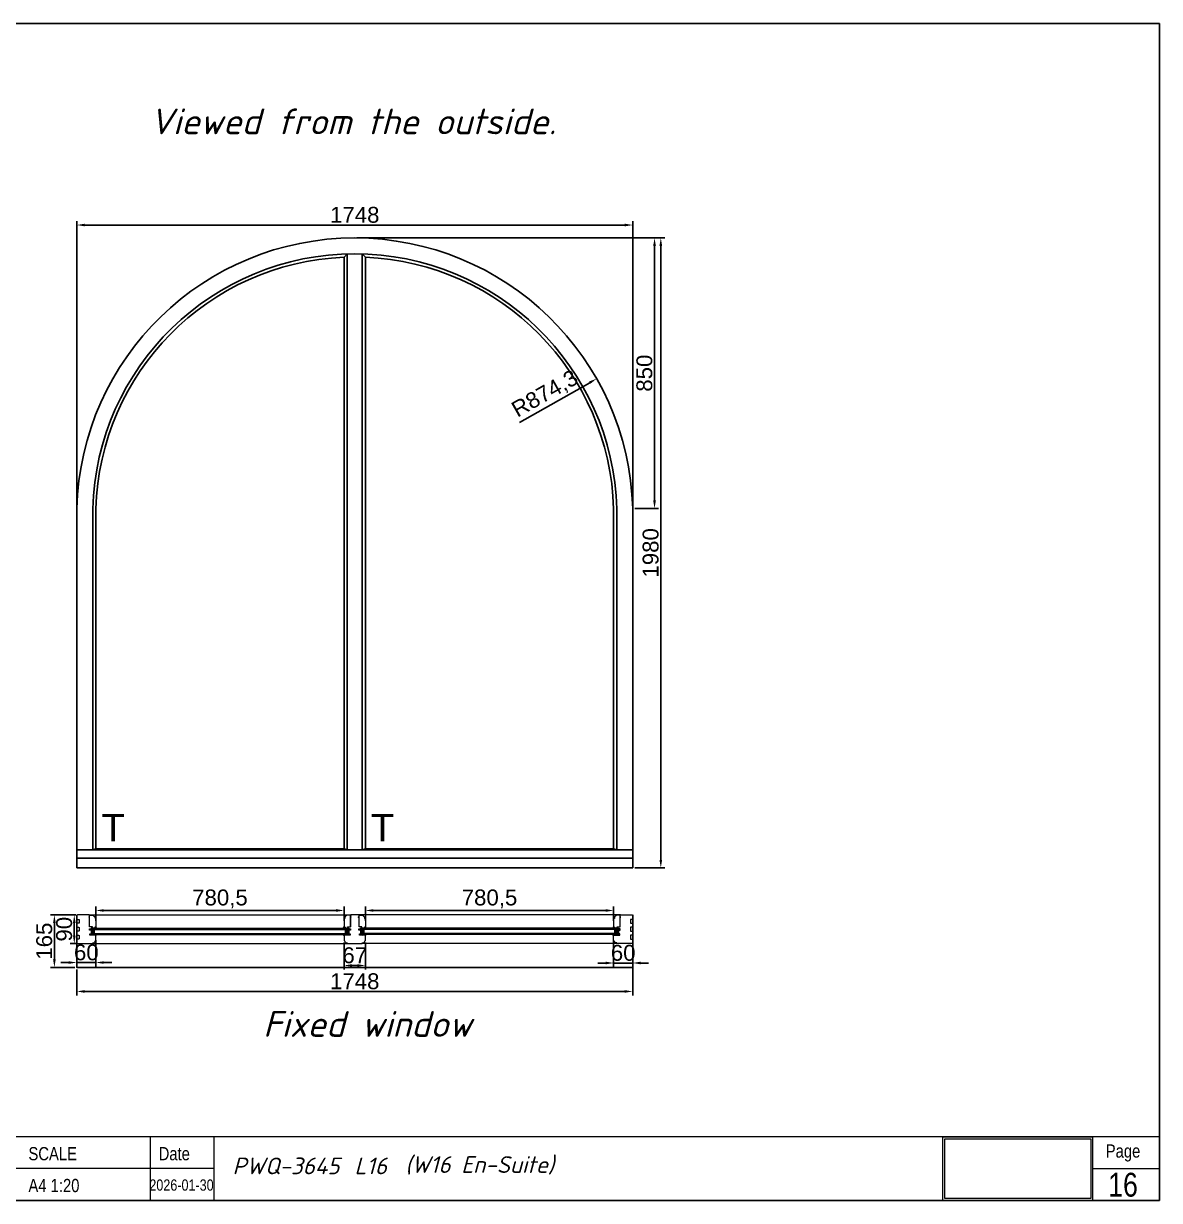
# Model space of a CAD drawing. Header units: millimetres. Extents: x 0 to 182016, y 11 to 3710.
# Drawn here: x 93660 to 97232, y 11 to 3710 of the extents above; entities that cross this region are included whole.
import ezdxf

# ---------------------------------------------------------------- set-up
doc = ezdxf.new("R2010")
doc.units = ezdxf.units.MM
doc.linetypes.add('ACAD_ISO03W100', pattern=[30, 12, -18])
doc.layers.add('Matmenys', color=10, linetype='Continuous', lineweight=20)
doc.layers.add('Stakta', color=7, linetype='Continuous', lineweight=25)
doc.layers.add('Stiklo paketas', color=7, linetype='Continuous')
doc.styles.add('ROMANS', font='stylu.ttf', dxfattribs={"oblique": 15})
doc.styles.get("Standard").update_dxf_attribs({"font": 'arial.ttf'})
doc.dimstyles.new('Padidinti matmenys', dxfattribs={"dimscale": 10, "dimtxt": 5, "dimasz": 2.5, "dimexe": 1.25, "dimexo": 0.625, "dimtad": 1, "dimdec": 1, "dimtxsty": 'Standard', "dimcen": 2.5, "dimadec": 0, "dimazin": 0, "dimtfac": 1, "dimtdec": 1, "dimtmove": 0, "dimatfit": 3, "dimfxl": 1, "dimarcsym": 0})
picture_1 = doc.add_image_def('image1.jpeg', size_in_pixel=(1233, 506))
pattern_1 = [(135, (95411.8308, 395.8309), (-1.122532, -1.122532), []), (225, (95411.8308, 395.8309), (1.122532, -1.122532), [])]
pattern_2 = [(90, (76953.9064, -12505.5774), (1.374815, -4e-16), [0.79375, -1.5875]), (330, (76953.9064, -12505.5774), (-0.6874075, -1.190624716), [0.79375, -1.5875]), (30, (76953.9064, -12504.7836), (0.6874075, -1.190624716), [0.79375, -1.5875])]
pattern_3 = [(45, (76953.90636, -12505.5774), (0.5, -0.5), [])]

# ---------------------------------------------------------------- blocks, each defined once
blk = doc.blocks.new('Užsakymo nr')
at = {"color": 0, "lineweight": 0, "insert": (5198.7, 20217.8), "char_height": 52.538, "width": 1187.405, "attachment_point": 1, "style": 'ROMANS'}
blk.add_mtext('{\\fISOCPEUR|b0|i0|c0|p34;\\C256;PWQ-3645}', dxfattribs=at)
blk = doc.blocks.new('Date')
at = {"lineweight": 0, "width": 0.8}
blk.add_text('2026-01-30', height=35.38, dxfattribs=at).set_placement((4937.1, 20113.7))
blk = doc.blocks.new('*D1302')
at = {"color": 0, "lineweight": -2, "transparency": 16777216}
for p, q in [((93827.9, 820.8), (93827.9, 746.3)), ((93887.9, 829.3), (93887.9, 746.3)), ((93802.9, 758.8), (93777.9, 758.8)), ((93827.9, 758.8), (93887.9, 758.8)), ((93912.9, 758.8), (93937.9, 758.8))]:
    blk.add_line(p, q, dxfattribs=at)
at = {"color": 0, "transparency": 16777216}
for points in [[(93802.9, 762.9), (93802.9, 754.6), (93827.9, 758.8)], [(93912.9, 762.9), (93912.9, 754.6), (93887.9, 758.8)]]:
    blk.add_solid(points, dxfattribs=at)
at = {"layer": 'Defpoints', "color": 0, "transparency": 16777216}
for p in [(93827.9, 827.1), (93887.9, 835.6), (93887.9, 758.8)]:
    blk.add_point(p, dxfattribs=at)
at = {"color": 0, "lineweight": 5, "transparency": 16777216, "insert": (93857.9, 790.5), "char_height": 50, "attachment_point": 5}
blk.add_mtext('60', dxfattribs=at)
blk = doc.blocks.new('*D1303')
at = {"color": 0, "lineweight": -2, "transparency": 16777216}
for p, q in [((94668.4, 821.3), (94668.4, 737)), ((94735.4, 821.3), (94735.4, 737)), ((94693.4, 749.5), (94710.4, 749.5))]:
    blk.add_line(p, q, dxfattribs=at)
at = {"color": 0, "transparency": 16777216}
for points in [[(94693.4, 753.7), (94693.4, 745.3), (94668.4, 749.5)], [(94710.4, 753.7), (94710.4, 745.3), (94735.4, 749.5)]]:
    blk.add_solid(points, dxfattribs=at)
at = {"layer": 'Defpoints', "color": 0, "transparency": 16777216}
for p in [(94668.4, 827.6), (94735.4, 827.6), (94735.4, 749.5)]:
    blk.add_point(p, dxfattribs=at)
at = {"color": 0, "lineweight": 5, "transparency": 16777216, "insert": (94701.9, 781.3), "char_height": 50, "attachment_point": 5}
blk.add_mtext('67', dxfattribs=at)
blk = doc.blocks.new('*D1304')
at = {"color": 0, "lineweight": -2, "transparency": 16777216}
for p, q in [((95515.9, 829.3), (95515.9, 744.8)), ((95575.9, 820.8), (95575.9, 744.8)), ((95490.9, 757.3), (95465.9, 757.3)), ((95575.9, 757.3), (95515.9, 757.3)), ((95600.9, 757.3), (95625.9, 757.3))]:
    blk.add_line(p, q, dxfattribs=at)
at = {"color": 0, "transparency": 16777216}
for points in [[(95490.9, 761.5), (95490.9, 753.2), (95515.9, 757.3)], [(95600.9, 761.5), (95600.9, 753.2), (95575.9, 757.3)]]:
    blk.add_solid(points, dxfattribs=at)
at = {"layer": 'Defpoints', "color": 0, "transparency": 16777216}
for p in [(95515.9, 835.6), (95575.9, 827.1), (95515.9, 757.3)]:
    blk.add_point(p, dxfattribs=at)
at = {"color": 0, "lineweight": 5, "transparency": 16777216, "insert": (95545.9, 789.1), "char_height": 50, "attachment_point": 5}
blk.add_mtext('60', dxfattribs=at)
blk = doc.blocks.new('*D1307')
at = {"color": 0, "lineweight": -2, "ltscale": 0.1, "transparency": 16777216}
for p, q in [((95575.9, 817), (95575.9, 655.4)), ((93827.9, 737.3), (93827.9, 655.4)), ((93852.9, 667.9), (95550.9, 667.9))]:
    blk.add_line(p, q, dxfattribs=at)
at = {"color": 0, "ltscale": 0.1, "transparency": 16777216}
for points in [[(93852.9, 672.1), (93852.9, 663.8), (93827.9, 667.9)], [(95550.9, 672.1), (95550.9, 663.8), (95575.9, 667.9)]]:
    blk.add_solid(points, dxfattribs=at)
at = {"layer": 'Defpoints', "color": 0, "ltscale": 0.1, "transparency": 16777216}
for p in [(95575.9, 823.3), (93827.9, 743.5), (95575.9, 667.9)]:
    blk.add_point(p, dxfattribs=at)
at = {"color": 0, "ltscale": 0.1, "transparency": 16777216, "insert": (94701.9, 699.7), "char_height": 50, "attachment_point": 5}
blk.add_mtext('1748', dxfattribs=at)
blk = doc.blocks.new('*D1969')
at = {"color": 0, "lineweight": -2, "ltscale": 0.1, "transparency": 16777216}
for p, q in [((94735.4, 890), (94735.4, 934.9)), ((95515.9, 890), (95515.9, 934.9)), ((94760.4, 922.4), (95490.9, 922.4))]:
    blk.add_line(p, q, dxfattribs=at)
at = {"color": 0, "ltscale": 0.1, "transparency": 16777216}
for points in [[(94760.4, 926.6), (94760.4, 918.3), (94735.4, 922.4)], [(95490.9, 926.6), (95490.9, 918.3), (95515.9, 922.4)]]:
    blk.add_solid(points, dxfattribs=at)
at = {"layer": 'Defpoints', "color": 0, "ltscale": 0.1, "transparency": 16777216}
for p in [(95515.9, 922.4), (94735.4, 883.8), (95515.9, 883.8)]:
    blk.add_point(p, dxfattribs=at)
at = {"color": 0, "ltscale": 0.1, "transparency": 16777216, "insert": (95125.6, 958.7), "char_height": 50, "attachment_point": 5}
blk.add_mtext('780,5', dxfattribs=at)
blk = doc.blocks.new('*D1970')
at = {"color": 0, "lineweight": -2, "ltscale": 0.1, "transparency": 16777216}
for p, q in [((93887.9, 890), (93887.9, 934.9)), ((94668.4, 890), (94668.4, 934.9)), ((93912.9, 922.4), (94643.4, 922.4))]:
    blk.add_line(p, q, dxfattribs=at)
at = {"color": 0, "ltscale": 0.1, "transparency": 16777216}
for points in [[(93912.9, 926.6), (93912.9, 918.3), (93887.9, 922.4)], [(94643.4, 926.6), (94643.4, 918.3), (94668.4, 922.4)]]:
    blk.add_solid(points, dxfattribs=at)
at = {"layer": 'Defpoints', "color": 0, "ltscale": 0.1, "transparency": 16777216}
for p in [(94668.4, 922.4), (93887.9, 883.8), (94668.4, 883.8)]:
    blk.add_point(p, dxfattribs=at)
at = {"color": 0, "ltscale": 0.1, "transparency": 16777216, "insert": (94278.1, 958.7), "char_height": 50, "attachment_point": 5}
blk.add_mtext('780,5', dxfattribs=at)
blk = doc.blocks.new('*D1971')
at = {"color": 0, "lineweight": -2, "ltscale": 0.1, "transparency": 16777216}
for p, q in [((94708.1, 3036.6), (95657, 3036.6)), ((95644.5, 3011.6), (95644.5, 2211.2)), ((95582.1, 2186.2), (95657, 2186.2))]:
    blk.add_line(p, q, dxfattribs=at)
at = {"color": 0, "ltscale": 0.1, "transparency": 16777216}
for points in [[(95640.3, 3011.6), (95648.7, 3011.6), (95644.5, 3036.6)], [(95640.3, 2211.2), (95648.7, 2211.2), (95644.5, 2186.2)]]:
    blk.add_solid(points, dxfattribs=at)
at = {"layer": 'Defpoints', "color": 0, "ltscale": 0.1, "transparency": 16777216}
for p in [(94701.9, 3036.6), (95575.9, 2186.2), (95644.5, 2186.2)]:
    blk.add_point(p, dxfattribs=at)
at = {"color": 0, "ltscale": 0.1, "transparency": 16777216, "insert": (95612.7, 2611.4), "char_height": 50, "attachment_point": 5, "rotation": 90}
blk.add_mtext('850', dxfattribs=at)
blk = doc.blocks.new('*D1972')
at = {"color": 0, "lineweight": -2, "ltscale": 0.1, "transparency": 16777216}
for p, q in [((93827.9, 2192.4), (93827.9, 3089.6)), ((93852.9, 3077.1), (95550.9, 3077.1)), ((95575.9, 2192.4), (95575.9, 3089.6))]:
    blk.add_line(p, q, dxfattribs=at)
at = {"color": 0, "ltscale": 0.1, "transparency": 16777216}
for points in [[(93852.9, 3081.3), (93852.9, 3072.9), (93827.9, 3077.1)], [(95550.9, 3081.3), (95550.9, 3072.9), (95575.9, 3077.1)]]:
    blk.add_solid(points, dxfattribs=at)
at = {"layer": 'Defpoints', "color": 0, "ltscale": 0.1, "transparency": 16777216}
for p in [(95575.9, 3077.1), (93827.9, 2186.2), (95575.9, 2186.2)]:
    blk.add_point(p, dxfattribs=at)
at = {"color": 0, "ltscale": 0.1, "transparency": 16777216, "insert": (94701.9, 3108.9), "char_height": 50, "attachment_point": 5}
blk.add_mtext('1748', dxfattribs=at)
blk = doc.blocks.new('*D1973')
at = {"color": 0, "lineweight": -2, "ltscale": 0.1, "transparency": 16777216}
for p, q in [((94708.1, 3036.6), (95676.7, 3036.6)), ((95664.2, 1081.6), (95664.2, 3011.6)), ((95582.1, 1056.6), (95676.7, 1056.6))]:
    blk.add_line(p, q, dxfattribs=at)
at = {"color": 0, "ltscale": 0.1, "transparency": 16777216}
for points in [[(95660, 3011.6), (95668.4, 3011.6), (95664.2, 3036.6)], [(95660, 1081.6), (95668.4, 1081.6), (95664.2, 1056.6)]]:
    blk.add_solid(points, dxfattribs=at)
at = {"layer": 'Defpoints', "color": 0, "ltscale": 0.1, "transparency": 16777216}
for p in [(94701.9, 3036.6), (95664.2, 3036.6), (95575.9, 1056.6)]:
    blk.add_point(p, dxfattribs=at)
at = {"color": 0, "ltscale": 0.1, "transparency": 16777216, "insert": (95632.4, 2046.6), "char_height": 50, "attachment_point": 5, "rotation": 90}
blk.add_mtext('1980', dxfattribs=at)
blk = doc.blocks.new('*D1974')
at = {"color": 0, "lineweight": -2, "ltscale": 0.1, "transparency": 16777216}
blk.add_line((95219.5, 2456.1), (95440.5, 2581.5), dxfattribs=at)
at = {"color": 0, "ltscale": 0.1, "transparency": 16777216}
blk.add_solid([(95438.4, 2585.2), (95442.6, 2577.9), (95462.2, 2593.9)], dxfattribs=at)
at = {"layer": 'Defpoints', "color": 0, "ltscale": 0.1, "transparency": 16777216}
for p in [(95462.2, 2593.9), (94701.9, 2162.2)]:
    blk.add_point(p, dxfattribs=at)
at = {"color": 0, "ltscale": 0.1, "transparency": 16777216, "insert": (95301.2, 2544.2), "char_height": 50, "attachment_point": 5, "rotation": 29.5825}
blk.add_mtext('R874,3', dxfattribs=at)
blk = doc.blocks.new('*D1976')
at = {"color": 0, "lineweight": -2, "ltscale": 0.1, "transparency": 16777216}
for p, q in [((93824.6, 908.5), (93807.5, 908.5)), ((93820, 843.5), (93820, 883.5)), ((93824.6, 818.5), (93807.5, 818.5))]:
    blk.add_line(p, q, dxfattribs=at)
at = {"color": 0, "ltscale": 0.1, "transparency": 16777216}
for points in [[(93815.9, 883.5), (93824.2, 883.5), (93820, 908.5)], [(93815.9, 843.5), (93824.2, 843.5), (93820, 818.5)]]:
    blk.add_solid(points, dxfattribs=at)
at = {"layer": 'Defpoints', "color": 0, "ltscale": 0.1, "transparency": 16777216}
for p in [(93820, 908.5), (93830.9, 908.5), (93830.9, 818.5)]:
    blk.add_point(p, dxfattribs=at)
at = {"color": 0, "ltscale": 0.1, "transparency": 16777216, "insert": (93788.3, 863.5), "char_height": 50, "attachment_point": 5, "rotation": 90}
blk.add_mtext('90', dxfattribs=at)
blk = doc.blocks.new('*D1309')
at = {"color": 0, "lineweight": -2, "ltscale": 0.1, "transparency": 16777216}
for p, q in [((93824.6, 908.5), (93745, 908.5)), ((93757.5, 883.5), (93757.5, 768.5)), ((93821.6, 743.5), (93745, 743.5))]:
    blk.add_line(p, q, dxfattribs=at)
at = {"color": 0, "ltscale": 0.1, "transparency": 16777216}
for points in [[(93753.3, 883.5), (93761.6, 883.5), (93757.5, 908.5)], [(93753.3, 768.5), (93761.6, 768.5), (93757.5, 743.5)]]:
    blk.add_solid(points, dxfattribs=at)
at = {"layer": 'Defpoints', "color": 0, "ltscale": 0.1, "transparency": 16777216}
for p in [(93830.9, 908.5), (93757.5, 743.5), (93827.9, 743.5)]:
    blk.add_point(p, dxfattribs=at)
at = {"color": 0, "ltscale": 0.1, "transparency": 16777216, "insert": (93725.7, 826), "char_height": 50, "attachment_point": 5, "rotation": 90}
blk.add_mtext('165', dxfattribs=at)

msp = doc.modelspace()

# ---------------------------------------------------------------- hatches: boundary and pattern name
at = {"lineweight": 5}
h = msp.add_hatch(dxfattribs=at)
h.set_pattern_fill('HEX', color=256, scale=0.25, angle=90, style=0)
h.set_pattern_definition([(90, (76566.3814, -12505.5774), (1.374815, -4e-16), [0.79375, -1.5875]), (330, (76566.3814, -12505.5774), (-0.6874075, -1.190624716), [0.79375, -1.5875]), (30, (76566.3814, -12504.7836), (0.6874075, -1.190624716), [0.79375, -1.5875])])
h.paths.add_polyline_path([(93875.8821891, 850.525486), (93880.8821891, 850.525486), (93878.8821891, 852.525486), (93878.8821891, 860.525486), (93880.8821891, 862.525486), (93875.8821891, 862.525486)])
h = msp.add_hatch(dxfattribs=at)
h.set_pattern_fill('JIS_WOOD', color=256, angle=90, style=0)
h.set_pattern_definition([(45, (76566.38136, -12505.5774), (0.5, -0.5), [])])
h.paths.add_polyline_path([(93878.8821891, 860.525486), (93878.8821891, 852.525486), (93880.8821891, 850.525486), (93883.8821891, 850.525486), (93883.8821891, 862.525486), (93880.8821891, 862.525486)])
h.paths.add_polyline_path([(93879.8821891, 852.9396996), (93879.8821891, 860.1112725), (93881.2964027, 861.525486), (93882.8821891, 861.525486), (93882.8821891, 851.525486), (93881.2964027, 851.525486)], flags=16)
h = msp.add_hatch(dxfattribs=at)
h.set_pattern_fill('JIS_WOOD', color=256, angle=90, style=0)
h.set_pattern_definition(pattern_3)
h.paths.add_polyline_path([(94677.3827363, 860.525486), (94677.3827363, 852.525486), (94675.3827363, 850.525486), (94672.3827363, 850.525486), (94672.3827363, 862.525486), (94675.3827363, 862.525486)])
h.paths.add_polyline_path([(94676.3827363, 852.9396996), (94676.3827363, 860.1112725), (94674.9685227, 861.525486), (94673.3827363, 861.525486), (94673.3827363, 851.525486), (94674.9685227, 851.525486)], flags=16)
h = msp.add_hatch(dxfattribs=at)
h.set_pattern_fill('HEX', color=256, scale=0.25, angle=90, style=0)
h.set_pattern_definition(pattern_2)
h.paths.add_polyline_path([(94680.3827363, 850.525486), (94675.3827363, 850.525486), (94677.3827363, 852.525486), (94677.3827363, 860.525486), (94675.3827363, 862.525486), (94680.3827363, 862.525486)])
h = msp.add_hatch(dxfattribs=at)
h.set_pattern_fill('HEX', color=256, scale=0.25, angle=90, style=0)
h.set_pattern_definition(pattern_2)
h.paths.add_polyline_path([(94723.3797522, 850.525486), (94728.3797522, 850.525486), (94726.3797522, 852.525486), (94726.3797522, 860.525486), (94728.3797522, 862.525486), (94723.3797522, 862.525486)])
h = msp.add_hatch(dxfattribs=at)
h.set_pattern_fill('JIS_WOOD', color=256, angle=90, style=0)
h.set_pattern_definition(pattern_3)
h.paths.add_polyline_path([(94726.3797522, 860.525486), (94726.3797522, 852.525486), (94728.3797522, 850.525486), (94731.3797522, 850.525486), (94731.3797522, 862.525486), (94728.3797522, 862.525486)])
h.paths.add_polyline_path([(94727.3797522, 852.9396996), (94727.3797522, 860.1112725), (94728.7939658, 861.525486), (94730.3797522, 861.525486), (94730.3797522, 851.525486), (94728.7939658, 851.525486)], flags=16)
h = msp.add_hatch(dxfattribs=at)
h.set_pattern_fill('JIS_WOOD', color=256, angle=90, style=0)
h.set_pattern_definition([(45, (77341.43136, -12505.5774), (0.5, -0.5), [])])
h.paths.add_polyline_path([(95524.8802994, 860.525486), (95524.8802994, 852.525486), (95522.8802994, 850.525486), (95519.8802994, 850.525486), (95519.8802994, 862.525486), (95522.8802994, 862.525486)])
h.paths.add_polyline_path([(95523.8802994, 852.9396996), (95523.8802994, 860.1112725), (95522.4660859, 861.525486), (95520.8802994, 861.525486), (95520.8802994, 851.525486), (95522.4660859, 851.525486)], flags=16)
h = msp.add_hatch(dxfattribs=at)
h.set_pattern_fill('HEX', color=256, scale=0.25, angle=90, style=0)
h.set_pattern_definition([(90, (77341.4314, -12505.5774), (1.374815, -4e-16), [0.79375, -1.5875]), (330, (77341.4314, -12505.5774), (-0.6874075, -1.190624716), [0.79375, -1.5875]), (30, (77341.4314, -12504.7836), (0.6874075, -1.190624716), [0.79375, -1.5875])])
h.paths.add_polyline_path([(95527.8802994, 850.525486), (95522.8802994, 850.525486), (95524.8802994, 852.525486), (95524.8802994, 860.525486), (95522.8802994, 862.525486), (95527.8802994, 862.525486)])
h = msp.add_hatch(dxfattribs=at)
h.set_pattern_fill('ANSI37', color=256, scale=0.5, angle=90, style=0)
h.set_pattern_definition([(135, (95024.3058, 395.8309), (-1.122532, -1.122532), []), (225, (95024.3058, 395.8309), (1.122532, -1.122532), [])])
h.paths.add_polyline_path([(93884.8821891, 846.525486), (93875.8821891, 846.525486), (93875.8821891, 844.525486), (93884.8821891, 844.525486)])
h = msp.add_hatch(dxfattribs=at)
h.set_pattern_fill('ANSI37', color=256, scale=0.5, angle=90, style=0)
h.set_pattern_definition(pattern_1)
h.paths.add_polyline_path([(94671.3827363, 846.525486), (94680.3827363, 846.525486), (94680.3827363, 844.525486), (94671.3827363, 844.525486)])
h = msp.add_hatch(dxfattribs=at)
h.set_pattern_fill('ANSI37', color=256, scale=0.5, angle=90, style=0)
h.set_pattern_definition(pattern_1)
h.paths.add_polyline_path([(94732.3797522, 846.525486), (94723.3797522, 846.525486), (94723.3797522, 844.525486), (94732.3797522, 844.525486)])
h = msp.add_hatch(dxfattribs=at)
h.set_pattern_fill('ANSI37', color=256, scale=0.5, angle=90, style=0)
h.set_pattern_definition([(135, (95799.3558, 395.8309), (-1.122532, -1.122532), []), (225, (95799.3558, 395.8309), (1.122532, -1.122532), [])])
h.paths.add_polyline_path([(95518.8802994, 846.525486), (95527.8802994, 846.525486), (95527.8802994, 844.525486), (95518.8802994, 844.525486)])

# ---------------------------------------------------------------- linework, layer by layer
at = {"ltscale": 0.1}
for p, q in [((94668.3812443, 1116.5729563), (94668.3812443, 2975.883598)), ((94678.3812443, 1112.6379183), (94678.3812443, 2986.2379173)), ((94725.3812443, 1112.6379183), (94725.3812443, 2986.2283169)), ((94735.3812443, 1116.5729563), (94735.3812443, 2975.883598)), ((93827.8821887, 1056.572956), (93827.8821887, 2186.1935196)), ((93877.8821891, 1112.6379183), (93877.8821891, 2185.4985624)), ((93887.8821891, 1116.5729563), (93887.8821891, 2185.3570634)), ((95515.8802994, 1116.5729563), (95515.8802994, 2185.357051)), ((95525.8802994, 1112.6379183), (95525.8802994, 2185.4985499)), ((95575.8802994, 1056.572956), (95575.8802994, 2186.1935196)), ((93827.8821887, 1112.6379183), (95575.8802994, 1112.6379183)), ((93887.8821891, 1116.5729563), (94668.3812443, 1116.5729563)), ((94735.3812443, 1116.5729563), (95515.8802994, 1116.5729563)), ((93827.8821887, 1086.5729563), (95575.8802994, 1086.5729563)), ((93827.8821887, 1056.572956), (95575.8802994, 1056.572956))]:
    msp.add_line(p, q, dxfattribs=at)
at = {"lineweight": 5}
for p, q in [((93866.3821891, 908.545742), (94692.017303, 908.545742)), ((95537.3802994, 908.545742), (94711.7451856, 908.545742)), ((93875.8821891, 866.525486), (93872.8821891, 845.525486)), ((93872.8821891, 866.525486), (93875.8821891, 845.525486)), ((93890.8970284, 866.5264525), (93887.8836811, 870.6061384)), ((94665.367897, 866.5264525), (94668.3812442, 870.6061384)), ((94680.3827363, 866.525486), (94683.3827363, 845.525486)), ((94683.3827363, 866.525486), (94680.3827363, 845.525486)), ((94723.3797522, 866.525486), (94720.3797522, 845.525486)), ((94720.3797522, 866.525486), (94723.3797522, 845.525486)), ((94738.3945916, 866.5264525), (94735.3812443, 870.6061384)), ((95512.8654601, 866.5264525), (95515.8788074, 870.6061384)), ((95527.8802994, 866.525486), (95530.8802994, 845.525486)), ((95530.8802994, 866.525486), (95527.8802994, 845.525486)), ((93876.8821891, 818.545742), (94679.3812289, 818.545742)), ((93884.8821891, 844.525486), (93884.8821891, 846.525486)), ((93887.8806971, 843.4487139), (93890.2584781, 846.5682539)), ((93887.8821891, 843.4497084), (93890.259212, 846.5682537)), ((94668.3827363, 843.4497084), (94666.0057133, 846.5682537)), ((94668.3842283, 843.4487139), (94666.0064472, 846.5682539)), ((94671.3827363, 844.525486), (94671.3827363, 846.525486)), ((95526.8802994, 818.545742), (94724.3812596, 818.545742)), ((94732.3797522, 844.525486), (94732.3797522, 846.525486)), ((94735.3782602, 843.4487139), (94737.7560413, 846.5682539)), ((94735.3797522, 843.4497084), (94737.7567752, 846.5682537)), ((95515.8802994, 843.4497084), (95513.5032765, 846.5682537)), ((95515.8817915, 843.4487139), (95513.5040104, 846.5682539)), ((95518.8802994, 844.525486), (95518.8802994, 846.525486))]:
    msp.add_line(p, q, dxfattribs=at)
at = {"lineweight": 0}
for p, q in [((97232.0508076, 210.9357406), (93531.5905232, 210.9357406)), ((94058.5321604, 210.9357406), (94058.5321604, 10.9108603)), ((94258.5570406, 210.9357406), (94258.5570406, 10.9108603)), ((94258.5570406, 110.9233004), (93531.5905232, 110.9233004)), ((97021.7098272, 110.9233004), (97232.0508076, 110.9233004))]:
    msp.add_line(p, q, dxfattribs=at)
msp.add_lwpolyline([(97232.0508076, 3710.4502728), (97232.0508076, 10.9108603), (91732.7354648, 10.9108603), (91732.7354648, 3710.4502728)], close=True)
at = {"ltscale": 0.1}
for points in [[(94678.3812443, 2986.2379173), (94668.3812443, 2975.883598)], [(94725.3717007, 2986.2381895), (94735.3812443, 2975.883598)], [(93887.8821891, 1116.5729563), (93877.8821891, 1112.6379183)], [(94668.3812443, 1116.5729563), (94678.3812443, 1112.6379183)], [(94725.3812443, 1112.6379183), (94735.3812443, 1116.5729563)], [(95515.8802994, 1116.5729563), (95525.8802994, 1112.6379183)], [(93827.8821887, 908.545742), (93827.8821887, 743.545742), (95575.8821887, 743.545742), (95575.8821887, 908.545742)]]:
    msp.add_lwpolyline(points, dxfattribs=at)
at = {"lineweight": 5}
for points in [[(93872.8821891, 866.525486), (93872.8821891, 845.525486), (93875.8821891, 845.525486), (93875.8821891, 866.525486)], [(93878.8821891, 860.525486), (93878.8821891, 852.525486), (93880.8821891, 850.525486), (93883.8821891, 850.525486), (93883.8821891, 862.525486), (93880.8821891, 862.525486)], [(93879.8821891, 860.1112725), (93879.8821891, 852.9396996), (93881.2964027, 851.525486), (93882.8821891, 851.525486), (93882.8821891, 861.525486), (93881.2964027, 861.525486)], [(94677.3827363, 860.525486), (94677.3827363, 852.525486), (94675.3827363, 850.525486), (94672.3827363, 850.525486), (94672.3827363, 862.525486), (94675.3827363, 862.525486)], [(94676.3827363, 860.1112725), (94676.3827363, 852.9396996), (94674.9685227, 851.525486), (94673.3827363, 851.525486), (94673.3827363, 861.525486), (94674.9685227, 861.525486)], [(94683.3827363, 866.525486), (94683.3827363, 845.525486), (94680.3827363, 845.525486), (94680.3827363, 866.525486)], [(94720.3797522, 866.525486), (94720.3797522, 845.525486), (94723.3797522, 845.525486), (94723.3797522, 866.525486)], [(94726.3797522, 860.525486), (94726.3797522, 852.525486), (94728.3797522, 850.525486), (94731.3797522, 850.525486), (94731.3797522, 862.525486), (94728.3797522, 862.525486)], [(94727.3797522, 860.1112725), (94727.3797522, 852.9396996), (94728.7939658, 851.525486), (94730.3797522, 851.525486), (94730.3797522, 861.525486), (94728.7939658, 861.525486)], [(95524.8802994, 860.525486), (95524.8802994, 852.525486), (95522.8802994, 850.525486), (95519.8802994, 850.525486), (95519.8802994, 862.525486), (95522.8802994, 862.525486)], [(95523.8802994, 860.1112725), (95523.8802994, 852.9396996), (95522.4660859, 851.525486), (95520.8802994, 851.525486), (95520.8802994, 861.525486), (95522.4660859, 861.525486)], [(95530.8802994, 866.525486), (95530.8802994, 845.525486), (95527.8802994, 845.525486), (95527.8802994, 866.525486)]]:
    msp.add_lwpolyline(points, close=True, dxfattribs=at)
msp.add_lwpolyline([(96551.3984596, 10.9108603), (96551.3984596, 210.9357406), (97021.7098272, 210.9357406), (97021.7098272, 10.9108603), (96537.1715455, 10.9108603)], dxfattribs=at)
at = {"ltscale": 0.1}
for radius, start, end in [(874.3270774, 1.5695160413, 178.4304839587), (824.327077, 1.5943904784, 178.4056095216), (814.327077, 92.3577140657, 178.4056095216), (814.327077, 1.5943904784, 87.6422859095)]:
    msp.add_arc((94701.8812441, 2162.2458786), radius, start, end, dxfattribs=at)
at = {"layer": 'Stakta', "color": 18, "lineweight": 5, "true_color": 0x000000}
msp.add_lwpolyline([(94689.8812443, 908.545742, 0.4142135624), (94688.3812443, 907.045742), (94688.3812443, 903.9952317, 0.3563939587), (94688.7812443, 903.5053338, -0.8164965809), (94688.7812443, 899.5861502, 0.3563939587), (94688.3812443, 899.0962522), (94688.3812443, 871.5370532, -0.4116598905), (94687.3899708, 870.5370913), (94681.3725177, 870.4845778, 0.4116598905), (94680.3812443, 869.4846158), (94680.3812443, 867.8512146, 0.2720281141), (94680.6378578, 867.4144503, -0.164173551), (94682.786569, 865.0468075), (94688.8812443, 865.0468075), (94688.8812443, 861.0468075), (94682.786569, 861.0468075, -0.164173551), (94680.6378578, 858.6791647, 0.2720281141), (94680.3812443, 858.2424005), (94680.3812443, 848.845742), (94687.3812443, 848.845742), (94687.3812443, 844.845742), (94680.1038014, 844.845742, -0.2023892741), (94679.3899708, 844.5370913), (94669.3725177, 844.4496703, 0.4116598905), (94668.3812443, 843.4497084), (94668.3812443, 827.5545069, 0.4116598905), (94669.3725177, 826.554545), (94670.1645758, 826.5476328, -0.3199404334), (94670.4463989, 826.3430029, 0.3090857966), (94678.0957096, 820.5547197, -0.4001549105), (94678.3812443, 820.2550687), (94678.3812443, 819.545742, 0.4142135624), (94679.3812443, 818.545742), (94724.3812443, 818.545742, 0.4142135624), (94725.3812443, 819.545742), (94725.3812443, 820.2550687, -0.4001549105), (94725.6667789, 820.5547197, 0.3090857966), (94733.3160896, 826.3430029, -0.3199404334), (94733.5979127, 826.5476328), (94734.3899708, 826.554545, 0.4116598905), (94735.3812443, 827.5545069), (94735.3812443, 843.4497084, 0.4116598905), (94734.3899708, 844.4496703), (94724.3725177, 844.5370913, -0.2023892741), (94723.6586871, 844.845742), (94716.3812443, 844.845742), (94716.3812443, 848.845742), (94723.3812443, 848.845742), (94723.3812443, 858.2424005, 0.2720281142), (94723.1246307, 858.6791647, -0.164173551), (94720.9759195, 861.0468075), (94714.8812443, 861.0468075), (94714.8812443, 865.0468075), (94720.9759195, 865.0468075, -0.164173551), (94723.1246307, 867.4144503, 0.2720281141), (94723.3812443, 867.8512146), (94723.3812443, 869.4846158, 0.4116598905), (94722.3899708, 870.4845778), (94716.3725177, 870.5370913, -0.4116598905), (94715.3812443, 871.5370532), (94715.3812443, 899.0962522, 0.3563939587), (94714.9812443, 899.5861502, -0.816496581), (94714.9812443, 903.5053338, 0.3563939587), (94715.3812443, 903.9952317), (94715.3812443, 907.045742, 0.4142135624), (94713.8812443, 908.545742)], format="xyb", close=True, dxfattribs=at)
at = {"layer": 'Stiklo paketas', "lineweight": 5}
for p, q in [((93875.8821891, 862.5264525), (94680.3827363, 862.5264525)), ((93875.8828863, 866.5264525), (94680.3827363, 866.5264525)), ((95527.8796023, 866.5264525), (94723.3797522, 866.5264525)), ((95527.8802994, 862.5264525), (94723.3797522, 862.5264525)), ((93875.8821891, 850.5264525), (94680.3827363, 850.5264525)), ((93875.8821891, 844.5261951), (93875.8821891, 847.4009428)), ((93875.8821891, 846.5720091), (94680.3827363, 846.5305569)), ((94680.3827363, 844.5261951), (94680.3827363, 847.4009428)), ((95527.8802994, 850.5264525), (94723.3797522, 850.5264525)), ((94723.3797522, 844.5261951), (94723.3797522, 847.4009428)), ((95527.8802994, 846.5720091), (94723.3797522, 846.5305569)), ((95527.8802994, 844.5261951), (95527.8802994, 847.4009428))]:
    msp.add_line(p, q, dxfattribs=at)
for points in [[(93875.8821891, 858.2424005, 0.2720281141), (93875.6255756, 858.6791647, -0.164173551), (93873.4768644, 861.0468075), (93867.3821891, 861.0468075), (93867.3821891, 865.0468075), (93873.4768644, 865.0468075, -0.164173551), (93875.6255756, 867.4144503, 0.2720281141), (93875.8821891, 867.8512146), (93875.8821891, 869.4846158, 0.4116598905), (93874.8909156, 870.4845778), (93868.8734626, 870.5370913, -0.4116598905), (93867.8821891, 871.5370532), (93867.8821891, 899.0962522, 0.3563939587), (93867.4821891, 899.5861502, -0.8164965809), (93867.4821891, 903.5053338, 0.3563939587), (93867.8821891, 903.9952317), (93867.8821891, 907.045742, 0.4142135624), (93866.3821891, 908.545742), (93830.8821887, 908.545742, 0.4142135624), (93827.8821887, 905.545742), (93827.8821887, 895.545742, 0.4142135624), (93828.8821887, 894.545742), (93834.3821887, 894.545742, -0.4142135624), (93834.8821887, 894.045742), (93834.8821887, 883.045742, -0.4142135624), (93834.3821887, 882.545742), (93829.0821887, 882.545742, 0.4142135624), (93828.0821887, 881.545742), (93828.0821887, 870.545742, 0.4142135624), (93829.0821887, 869.545742), (93834.3821887, 869.545742, -0.4142135624), (93834.8821887, 869.045742), (93834.8821887, 858.045742, -0.4142135624), (93834.3821887, 857.545742), (93829.0821887, 857.545742, 0.4142135624), (93828.0821887, 856.545742), (93828.0821887, 845.545742, 0.4142135624), (93829.0821887, 844.545742), (93834.3821887, 844.545742, -0.4142135624), (93834.8821887, 844.045742), (93834.8821887, 833.045742, -0.4142135624), (93834.3821887, 832.545742), (93828.8821887, 832.545742, 0.4142135624), (93827.8821887, 831.545742), (93827.8821887, 821.545742, 0.4142135624), (93830.8821887, 818.545742), (93876.8821891, 818.545742, 0.4142135624), (93877.8821891, 819.545742), (93877.8821891, 820.2550687, -0.4001549105), (93878.1677237, 820.5547197, 0.3090857966), (93885.8170344, 826.3430029, -0.3199404334), (93886.0988575, 826.5476328), (93886.8909156, 826.554545, 0.4116598905), (93887.8821891, 827.5545069), (93887.8821891, 843.4497084, 0.4116598905), (93886.8909156, 844.4496703), (93876.8734626, 844.5370913, -0.2023892741), (93876.159632, 844.845742), (93868.8821891, 844.845742), (93868.8821891, 848.845742), (93875.8821891, 848.845742)], [(95527.8802994, 858.2424005, -0.2720281141), (95528.136913, 858.6791647, 0.164173551), (95530.2856241, 861.0468075), (95536.3802994, 861.0468075), (95536.3802994, 865.0468075), (95530.2856241, 865.0468075, 0.164173551), (95528.136913, 867.4144503, -0.2720281141), (95527.8802994, 867.8512146), (95527.8802994, 869.4846158, -0.4116598905), (95528.8715729, 870.4845778), (95534.889026, 870.5370913, 0.4116598905), (95535.8802994, 871.5370532), (95535.8802994, 899.0962522, -0.3563939587), (95536.2802994, 899.5861502, 0.8164965809), (95536.2802994, 903.5053338, -0.3563939587), (95535.8802994, 903.9952317), (95535.8802994, 907.045742, -0.4142135624), (95537.3802994, 908.545742), (95572.8802998, 908.545742, -0.4142135624), (95575.8802998, 905.545742), (95575.8802998, 895.545742, -0.4142135624), (95574.8802998, 894.545742), (95569.3802998, 894.545742, 0.4142135624), (95568.8802998, 894.045742), (95568.8802998, 883.045742, 0.4142135624), (95569.3802998, 882.545742), (95574.6802998, 882.545742, -0.4142135624), (95575.6802998, 881.545742), (95575.6802998, 870.545742, -0.4142135624), (95574.6802998, 869.545742), (95569.3802998, 869.545742, 0.4142135624), (95568.8802998, 869.045742), (95568.8802998, 858.045742, 0.4142135624), (95569.3802998, 857.545742), (95574.6802998, 857.545742, -0.4142135624), (95575.6802998, 856.545742), (95575.6802998, 845.545742, -0.4142135624), (95574.6802998, 844.545742), (95569.3802998, 844.545742, 0.4142135624), (95568.8802998, 844.045742), (95568.8802998, 833.045742, 0.4142135624), (95569.3802998, 832.545742), (95574.8802998, 832.545742, -0.4142135624), (95575.8802998, 831.545742), (95575.8802998, 821.545742, -0.4142135624), (95572.8802998, 818.545742), (95526.8802994, 818.545742, -0.4142135624), (95525.8802994, 819.545742), (95525.8802994, 820.2550687, 0.4001549105), (95525.5947648, 820.5547197, -0.3090857966), (95517.9454541, 826.3430029, 0.3199404334), (95517.663631, 826.5476328), (95516.8715729, 826.554545, -0.4116598905), (95515.8802994, 827.5545069), (95515.8802994, 843.4497084, -0.4116598905), (95516.8715729, 844.4496703), (95526.889026, 844.5370913, 0.2023892741), (95527.6028566, 844.845742), (95534.8802994, 844.845742), (95534.8802994, 848.845742), (95527.8802994, 848.845742)]]:
    msp.add_lwpolyline(points, format="xyb", close=True, dxfattribs=at)
for points in [[(93876.8821891, 866.5212086), (93876.8821891, 871.4566375), (93867.8836811, 871.4566375), (93867.8836811, 906.5264525, -0.4142135624), (93868.8836811, 907.5264525), (93880.8836811, 907.5264525), (93880.8836811, 905.5064597, -0.3851703882), (93885.3836811, 900.5315225), (93885.3836811, 897.0064597), (93887.8836811, 897.0064597), (93887.8836811, 870.5256846), (93884.8836811, 869.5256846), (93884.8836811, 866.5264525), (93876.8821891, 866.5264525)], [(94679.3827363, 866.5212086), (94679.3827363, 871.4566375), (94688.3812443, 871.4566375), (94688.3812443, 906.5264525, 0.4142135624), (94687.3812443, 907.5264525), (94675.3812443, 907.5264525), (94675.3812443, 905.5064597, 0.3851703882), (94670.8812443, 900.5315225), (94670.8812442, 897.0064597), (94668.3812442, 897.0064597), (94668.3812442, 870.5256846), (94671.3812442, 869.5256846), (94671.3812442, 866.5264525), (94679.3827363, 866.5264525)], [(94724.3797522, 866.5212086), (94724.3797522, 871.4566375), (94715.3812443, 871.4566375), (94715.3812443, 906.5264525, -0.4142135624), (94716.3812443, 907.5264525), (94728.3812443, 907.5264525), (94728.3812443, 905.5064597, -0.3851703882), (94732.8812443, 900.5315225), (94732.8812443, 897.0064597), (94735.3812443, 897.0064597), (94735.3812443, 870.5256846), (94732.3812443, 869.5256846), (94732.3812443, 866.5264525), (94724.3797522, 866.5264525)], [(95526.8802994, 866.5212086), (95526.8802994, 871.4566375), (95535.8788074, 871.4566375), (95535.8788074, 906.5264525, 0.4142135624), (95534.8788074, 907.5264525), (95522.8788074, 907.5264525), (95522.8788074, 905.5064597, 0.3851703882), (95518.3788074, 900.5315225), (95518.3788074, 897.0064597), (95515.8788074, 897.0064597), (95515.8788074, 870.5256846), (95518.8788074, 869.5256846), (95518.8788074, 866.5264525), (95526.8802994, 866.5264525)]]:
    msp.add_lwpolyline(points, format="xyb", dxfattribs=at)

# ---------------------------------------------------------------- block references
at = {"color": 1}
for name in ['Užsakymo nr', 'Date']:
    msp.add_blockref(name, (89118.9417187, -20072.0125467), dxfattribs=at)

# ---------------------------------------------------------------- texts
at = {"lineweight": 0, "width": 0.8}
for s, p in [('Page', (97063.238792, 145.6096254)), ('SCALE', (93675.9320851, 137.2134153)), ('Date', (94085.3234621, 137.2134153)), ('A4 1:20', (93675.9320851, 37.2009752))]:
    msp.add_text(s, height=41.62239482, dxfattribs=at).set_placement(p)
at = {"color": 1, "lineweight": 0, "width": 0.8}
msp.add_text('16', height=74.92031068, dxfattribs=at).set_placement((97070.9817842, 22.9923243))
at = {"lineweight": 0, "char_height": 80.838163663, "attachment_point": 1, "style": 'ROMANS'}
for s, insert in [('{\\fISOCPEUR|b0|i0|c186|p34;Viewed from the outside.}', (94057.3328296, 3443.1762634)), ('{\\fISOCPEUR|b0|i0|c186|p34;Fixed window}', (94413.702759, 606.0964005))]:
    msp.add_mtext(s, dxfattribs=dict(at, insert=insert))
at = {"color": 0, "lineweight": 0, "char_height": 52.538446824, "attachment_point": 1, "style": 'ROMANS'}
for s, insert, width in [('{\\fISOCPEUR|b0|i0|c186|p34;\\C256;(W16 En-Suite) }', (94860.6598578, 150.0321815), 1707.405476263), ('{\\fISOCPEUR|b0|i0|c186|p34;\\C256;L16 }', (94700.9880585, 145.8257351), 130.666239348)]:
    msp.add_mtext(s, dxfattribs=dict(at, insert=insert, width=width))
at = {"layer": 'Matmenys', "color": 0}
for p in [(93905.1374052, 1139.4264934), (94752.6364604, 1139.4264934)]:
    msp.add_text('T', height=86.4, dxfattribs=at).set_placement(p)

# ---------------------------------------------------------------- dimensions: what is measured, and where the dimension line sits
at = {"color": 1, "ltscale": 0.1}
dim = msp.add_linear_dim(base=(95575.8802994, 3077.0900033), p1=(93827.8821887, 2186.1935196), p2=(95575.8802994, 2186.1935196), dimstyle='Padidinti matmenys', dxfattribs=at)
dim.commit()
dim.dimension.update_dxf_attribs({"geometry": '*D1972', "text_midpoint": (94701.8812441, 3108.8686527)})
dim = msp.add_linear_dim(base=(95644.5016971, 2186.1935196), p1=(94701.8812441, 3036.572956), p2=(95575.8802994, 2186.1935196), angle=90, dimstyle='Padidinti matmenys', override={"dimdec": 0}, dxfattribs=at)
dim.commit()
dim.dimension.update_dxf_attribs({"geometry": '*D1971', "text_midpoint": (95612.7230477, 2611.3832378)})
for base, p1, p2, picture, middle in [((95664.2132933, 3036.572956), (95575.8802994, 1056.572956), (94701.8812441, 3036.572956), '*D1973', (95632.434644, 2046.572956)), ((93757.4816664, 743.545742), (93830.8821887, 908.545742), (93827.8821891, 743.545742), '*D1309', (93725.703017, 826.045742)), ((93820.0366087, 908.545742), (93830.8821887, 818.545742), (93830.8821887, 908.545742), '*D1976', (93788.2579593, 863.545742))]:
    dim = msp.add_linear_dim(base=base, p1=p1, p2=p2, angle=90, dimstyle='Padidinti matmenys', dxfattribs=at)
    dim.commit()
    dim.dimension.update_dxf_attribs({"geometry": picture, "text_midpoint": middle})
dim = msp.add_radius_dim(center=(94701.8812441, 2162.2458786), mpoint=(95462.2361608, 2593.8802596), dimstyle='Padidinti matmenys', dxfattribs=at)
dim.commit()
dim.dimension.update_dxf_attribs({"geometry": '*D1974', "text_midpoint": (95319.1464949, 2512.6518517), "dimtype": 164})
for base, p1, p2, picture, middle in [((94668.3812442, 922.4417481), (93887.8836811, 883.7660722), (94668.3812442, 883.7660722), '*D1970', (94278.1324627, 958.7394971)), ((95515.8788074, 922.4417481), (94735.3812443, 883.7660722), (95515.8788074, 883.7660722), '*D1969', (95125.6300258, 958.7394971)), ((95575.8802998, 667.934333), (93827.8821891, 743.545742), (95575.8802998, 823.2642901), '*D1307', (94701.8812444, 699.7129824))]:
    dim = msp.add_linear_dim(base=base, p1=p1, p2=p2, dimstyle='Padidinti matmenys', override={"dimdec": 2}, dxfattribs=at)
    dim.commit()
    dim.dimension.update_dxf_attribs({"geometry": picture, "text_midpoint": middle})
at = {"color": 1, "lineweight": 5}
for base, p1, p2, picture, middle in [((93887.8821891, 758.7547967), (93827.8821891, 827.0545069), (93887.8821891, 835.5545069), '*D1302', (93857.8821891, 758.7547967)), ((94735.3812443, 749.5074816), (94668.3812443, 827.5545069), (94735.3812443, 827.5545069), '*D1303', (94701.8812443, 749.5074816))]:
    dim = msp.add_linear_dim(base=base, p1=p1, p2=p2, angle=180, dimstyle='Padidinti matmenys', dxfattribs=at)
    dim.commit()
    dim.dimension.update_dxf_attribs({"geometry": picture, "text_midpoint": middle, "dimtype": 160})
dim = msp.add_linear_dim(base=(95515.8802994, 757.3330916), p1=(95575.8802994, 827.0545069), p2=(95515.8802994, 835.5545069), dimstyle='Padidinti matmenys', dxfattribs=at)
dim.commit()
dim.dimension.update_dxf_attribs({"geometry": '*D1304', "text_midpoint": (95545.8802994, 757.3330916), "dimtype": 160})

# ---------------------------------------------------------------- pictures from other files: only their frames are drawn
at = {"color": 7, "linetype": 'ACAD_ISO03W100', "lineweight": 0, "true_color": 0xffffff}
image = msp.add_image(picture_1, insert=(96557.3484596, 16.8621043), size_in_units=(458.4113677, 188.1233999), dxfattribs=at)
image.dxf.flags = 7

doc.saveas('drawing.dxf')
